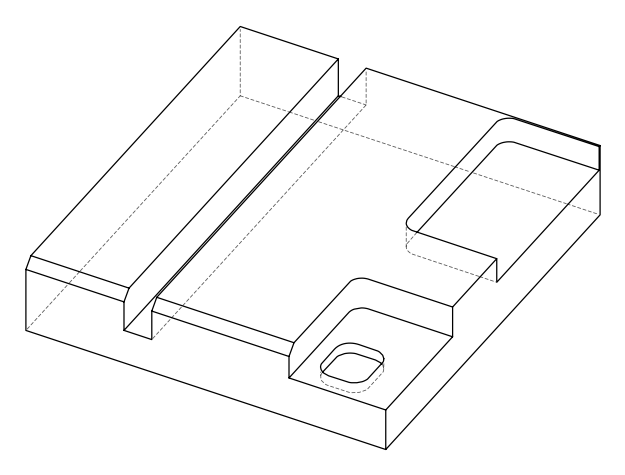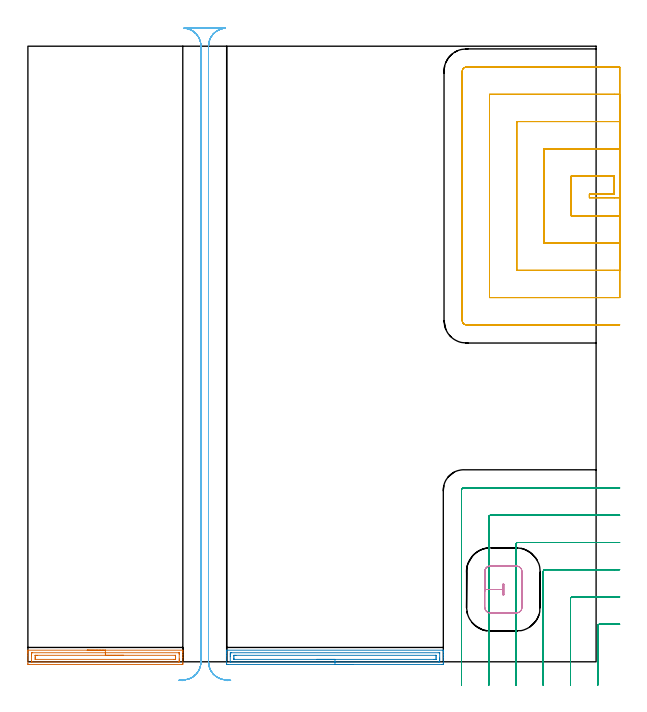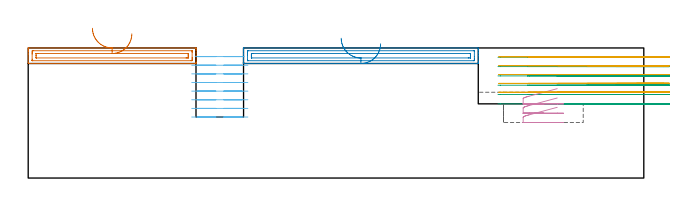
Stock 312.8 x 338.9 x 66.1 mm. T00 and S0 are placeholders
(PLAN: 6 operations, 1 tool changes, 45.5 min)
(1 AREA_MILL | FG_CHAMFER_SURFACE | UGT0205_001 | 2.26 min | 2815 mm3)
(2 AREA_MILL_1 | FG_CHAMFER_SURFACE_1 | UGT0205_001 | 3.08 min | 4029 mm3)
(3 MILL_CORNER_NOTCH_RECTANGULAR | CORNER_NOTCH_RECTANGULAR | UGT0201_094 | Follow Part, ap 5, ae 75% | 9.6 min | 251552 mm3)
(4 MILL_RECTANGULAR_POCKET | POCKET_RECTANGULAR_STRAIGHT | UGT0201_094 | Follow Part, ap 5, ae 75% | 1.16 min | 16216 mm3)
(5 MILL_SLOT | SLOT_PARTIAL_RECTANGULAR | UGT0201_094 | Follow Part, ap 5, ae 75% | 17.02 min | 303481 mm3)
(6 MILL_RECTANGULAR_SLOT | SLOT_RECTANGULAR | UGT0201_094 | Follow Part, ap 5, ae 75% | 12.37 min | 286376 mm3)
(TOOL UGT0205_001 | Chamfer Mill 20 x 3 x 45 deg. | D20 FL50 Z2)
(TOOL UGT0201_094 | End mill 20 mm | D20 FL38 Z4)
(OP 1 AREA_MILL)
G17 G21 G94 G90
T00 M6
G54
G17 G0 G90 X32.65 Y6.4 S1061 M3
G43 Z76.1 H0
G94 G1 X32.688 Z75.228 F250.
X32.802 Z74.363
X32.991 Z73.512
X33.253 Z72.68
X33.587 Z71.874
X33.99 Z71.1
X34.459 Z70.364
X34.99 Z69.672
X35.579 Z69.029
X36.222 Z68.439
X36.914 Z67.908
X37.65 Z67.44
X38.424 Z67.037
X39.23 Z66.703
X40.062 Z66.441
X40.914 Z66.252
X41.778 Z66.138
X42.65 Z66.1
X85.119
X85.299 Y6.404 Z66.094
X85.3 Y6.051 Z65.751
Y5.803 Z65.503
Y5.09 Z64.785
Y3.853 Z63.55
Y2.452 Z62.148
Y-0.808 Z58.889
X85.297 Y-1.07 Z58.627
X85.29 Y-1.492 Z58.206
X85.105 Y-1.496 Z58.202
X84.672 Y-1.5 Z58.2
X0.628
X0.195 Y-1.496 Z58.202
X0.01 Y-1.492 Z58.206
X0. Y-1.07 Z58.627
Y3.33 Z63.024
Y4.733 Z64.429
Y5.09 Z64.785
Y5.803 Z65.503
Y6.051 Z65.751
X0.001 Y6.404 Z66.094
X0.181 Y6.4 Z66.1
X42.65
Y4.986 Z64.686
X82.99 Y4.985 Z64.685
X83.255 Y4.98 Z64.68
X83.282 Y4.979 Z64.679
X83.29 Y4.965 Z64.665
X83.296 Y4.93 Z64.63
X83.298 Y4.896 Z64.596
X83.3 Y4.68 Z64.38
Y4.21 Z63.91
Y1.57 Z61.27
Y1.161 Z60.861
X83.296 Y0.69 Z60.39
X83.291 Y0.29 Z59.99
X83.268 Y-0.079 Z59.621
X82.884 Y-0.084 Z59.616
X82.777 Y-0.085 Z59.615
X2.31
X2.046 Y-0.08 Z59.62
X2.018 Y-0.079 Z59.621
X2.01 Y-0.065 Z59.635
X2.004 Y-0.03 Z59.67
X2.002 Y0.004 Z59.704
X2. Y0.22 Z59.92
Y0.69 Z60.39
Y3.33 Z63.03
Y3.739 Z63.439
X2.004 Y4.21 Z63.91
X2.01 Y4.61 Z64.31
X2.032 Y4.979 Z64.679
X2.416 Y4.984 Z64.684
X2.523 Y4.985 Z64.685
X42.65 Y4.986 Z64.686
Y3.571 Z63.271
X81.095
X81.177 Y3.57 Z63.27
X81.242 Y3.567 Z63.267
X81.278 Y3.565 Z63.265
X81.29 Y3.53 Z63.23
X81.295 Y3.33 Z63.03
X81.299 Y3.13 Z62.83
X81.3 Y2.45 Z62.15
Y2.249 Z61.949
X81.298 Y1.57 Z61.27
X81.296 Y1.373 Z61.073
X81.291 Y1.344 Z61.044
X81.276 Y1.335 Z61.035
X81.218 Y1.333 Z61.033
X81.095 Y1.331 Z61.031
X80.447 Y1.329 Z61.029
X80.201 Y1.328 Z61.028
X4.205 Y1.329 Z61.029
X4.123 Y1.33 Z61.03
X4.058 Y1.332 Z61.032
X4.022 Y1.335 Z61.035
X4.01 Y1.37 Z61.07
X4.005 Y1.57 Z61.27
X4.001 Y1.77 Z61.47
X4. Y2.45 Z62.15
Y2.651 Z62.351
X4.002 Y3.33 Z63.03
X4.004 Y3.527 Z63.227
X4.009 Y3.556 Z63.256
X4.024 Y3.565 Z63.265
X4.082 Y3.567 Z63.267
X4.205 Y3.569 Z63.269
X4.853 Y3.571 Z63.271
X5.099
X42.65
X43.522 Z63.31
X44.387 Z63.423
X45.238 Z63.612
X46.07 Z63.875
X46.876 Z64.208
X47.65 Z64.611
X48.386 Z65.08
X49.078 Z65.611
X49.721 Z66.2
X50.31 Z66.844
X50.842 Z67.536
X51.31 Z68.271
X51.713 Z69.045
X52.047 Z69.851
X52.309 Z70.683
X52.498 Z71.535
X52.612 Z72.4
X52.65 Z73.271
G0 Z76.1
M5
M2
(OP 2 AREA_MILL_1)
G17 G21 G94 G90
T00 M6
G54
G17 G0 G90 X179.05 Y-1.5 S1061 M3
G43 Z76.1 H0
Z68.2
G94 G1 X179.012 Z67.328 F250.
X178.898 Z66.463
X178.709 Z65.612
X178.447 Z64.78
X178.113 Z63.974
X177.71 Z63.2
X177.242 Z62.464
X176.71 Z61.772
X176.121 Z61.129
X175.478 Z60.539
X174.786 Z60.008
X174.05 Z59.54
X173.276 Z59.137
X172.47 Z58.803
X171.638 Z58.541
X170.786 Z58.352
X169.922 Z58.238
X169.05 Z58.2
X110.03
X109.597 Y-1.496 Z58.202
X109.41 Y-1.492 Z58.205
X109.4 Y-1.07 Z58.627
Y3.33 Z63.025
Y4.729 Z64.425
Y5.09 Z64.785
Y5.811 Z65.511
Y6.047 Z65.747
X109.401 Y6.404 Z66.094
X109.583 Y6.4 Z66.1
X228.517
X228.699 Y6.404 Z66.094
X228.7 Y6.047 Z65.747
Y5.811 Z65.511
Y5.09 Z64.785
Y3.849 Z63.546
Y2.452 Z62.148
Y-0.81 Z58.887
X228.697 Y-1.07 Z58.627
X228.69 Y-1.492 Z58.205
X228.503 Y-1.496 Z58.202
X228.07 Y-1.5 Z58.2
X169.05
Y-0.086 Z59.614
X111.713 Y-0.085 Z59.615
X111.447 Y-0.081 Z59.619
X111.419 Y-0.079 Z59.621
X111.41 Y-0.066 Z59.634
X111.404 Y-0.031 Z59.669
X111.401 Y0.004 Z59.704
X111.4 Y0.222 Z59.922
Y2.862 Z62.562
Y3.742 Z63.442
X111.403 Y4.21 Z63.91
X111.409 Y4.613 Z64.313
X111.434 Y4.979 Z64.679
X111.819 Y4.984 Z64.684
X111.925 Y4.985 Z64.685
X226.387
X226.653 Y4.981 Z64.681
X226.681 Y4.979 Z64.679
X226.69 Y4.966 Z64.666
X226.696 Y4.93 Z64.63
X226.699 Y4.896 Z64.596
X226.7 Y4.678 Z64.378
Y2.038 Z61.738
Y1.158 Z60.858
X226.697 Y0.69 Z60.39
X226.691 Y0.287 Z59.987
X226.666 Y-0.079 Z59.621
X226.281 Y-0.084 Z59.616
X226.175 Y-0.085 Z59.615
X169.05 Y-0.086 Z59.614
Y1.328 Z61.028
X113.607 Y1.329 Z61.029
X113.526 Y1.33 Z61.03
X113.46 Y1.332 Z61.032
X113.421 Y1.335 Z61.035
X113.41 Y1.342 Z61.042
X113.408 Y1.366 Z61.066
X113.402 Y1.57 Z61.27
X113.4 Y1.774 Z61.474
Y2.654 Z62.354
X113.402 Y3.33 Z63.03
X113.405 Y3.529 Z63.229
X113.409 Y3.559 Z63.259
X113.426 Y3.565 Z63.265
X113.485 Y3.567 Z63.267
X113.607 Y3.569 Z63.269
X114.256 Y3.571 Z63.271
X114.502
X224.493
X224.574 Y3.57 Z63.27
X224.639 Y3.568 Z63.268
X224.679 Y3.565 Z63.265
X224.69 Y3.558 Z63.258
X224.692 Y3.534 Z63.234
X224.698 Y3.33 Z63.03
X224.7 Y3.126 Z62.826
Y2.246 Z61.946
X224.698 Y1.57 Z61.27
X224.695 Y1.37 Z61.07
X224.691 Y1.341 Z61.041
X224.674 Y1.335 Z61.035
X224.615 Y1.333 Z61.033
X224.493 Y1.33 Z61.03
X223.844 Y1.329 Z61.029
X223.598 Y1.328 Z61.028
X169.05
X168.178 Z61.066
X167.314 Z61.18
X166.462 Z61.369
X165.63 Z61.631
X164.824 Z61.965
X164.05 Z62.368
X163.314 Z62.837
X162.622 Z63.368
X161.979 Z63.957
X161.39 Z64.601
X160.858 Z65.293
X160.39 Z66.028
X159.987 Z66.802
X159.653 Z67.608
X159.391 Z68.44
X159.202 Z69.292
X159.088 Z70.157
X159.05 Z71.028
G0 Z76.1
M5
M2
(OP 3 MILL_CORNER_NOTCH_RECTANGULAR)
G17 G21 G94 G90
T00 M6
G54
G17 G0 G90 X325.8 Y20.7 S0 M3
G43 Z76.1 H0
Z61.367
G94 G1 X322.8 F250.
X314.694 F500.
G3 X313.7 Y19.706 R1.
G1 Y-9.959
Y-12.959 F250.
G0 Z76.1
X325.8 Y35.7
Z61.367
G1 X322.8
X299.694 F500.
G3 X298.7 Y34.706 R1.
G1 Y-10.
Y-13. F250.
G0 Z76.1
X325.8 Y50.7
Z61.367
G1 X322.8
X284.695 F500.
G3 X283.7 Y49.705 R1.
G1 Y-10.
Y-13. F250.
G0 Z76.1
X325.8 Y65.7
Z61.367
G1 X322.8
X269.695 F500.
G3 X268.7 Y64.705 R1.
G1 Y-10.
Y-13. F250.
G0 Z76.1
X325.8 Y80.7
Z61.367
G1 X322.8
X254.695 F500.
G3 X253.7 Y79.704 R1.
G1 Y-10.
Y-13. F250.
G0 Z76.1
X325.8 Y95.7
Z61.367
G1 X322.8
X239.9 F500.
G3 X238.7 Y94.5 R1.2
G1 Y-10.
Y-13. F250.
G0 Z76.1
X325.8 Y20.7
Z56.633
G1 X322.8
X314.694 F500.
G3 X313.7 Y19.706 R1.
G1 Y-9.959
Y-12.959 F250.
G0 Z76.1
X325.8 Y35.7
Z56.633
G1 X322.8
X299.694 F500.
G3 X298.7 Y34.706 R1.
G1 Y-10.
Y-13. F250.
G0 Z76.1
X325.8 Y50.7
Z56.633
G1 X322.8
X284.695 F500.
G3 X283.7 Y49.705 R1.
G1 Y-10.
Y-13. F250.
G0 Z76.1
X325.8 Y65.7
Z56.633
G1 X322.8
X269.695 F500.
G3 X268.7 Y64.705 R1.
G1 Y-10.
Y-13. F250.
G0 Z76.1
X325.8 Y80.7
Z56.633
G1 X322.8
X254.695 F500.
G3 X253.7 Y79.704 R1.
G1 Y-10.
Y-13. F250.
G0 Z76.1
X325.8 Y95.7
Z56.633
G1 X322.8
X239.9 F500.
G3 X238.7 Y94.5 R1.2
G1 Y-10.
Y-13. F250.
G0 Z76.1
X325.8 Y20.7
Z51.9
G1 X322.8
X314.694 F500.
G3 X313.7 Y19.706 R1.
G1 Y-9.959
Y-12.959 F250.
G0 Z76.1
X325.8 Y35.7
Z51.9
G1 X322.8
X299.694 F500.
G3 X298.7 Y34.706 R1.
G1 Y-10.
Y-13. F250.
G0 Z76.1
X325.8 Y50.7
Z51.9
G1 X322.8
X284.695 F500.
G3 X283.7 Y49.705 R1.
G1 Y-10.
Y-13. F250.
G0 Z76.1
X325.8 Y65.7
Z51.9
G1 X322.8
X269.695 F500.
G3 X268.7 Y64.705 R1.
G1 Y-10.
Y-13. F250.
G0 Z76.1
X325.8 Y80.7
Z51.9
G1 X322.8
X254.695 F500.
G3 X253.7 Y79.704 R1.
G1 Y-10.
Y-13. F250.
G0 Z76.1
X325.8 Y95.7
Z51.9
G1 X322.8
X239.9 F500.
G3 X238.7 Y94.5 R1.2
G1 Y-10.
Y-13. F250.
G0 Z76.1
X325.8 Y20.7
Z47.167
G1 X322.8
X314.694 F500.
G3 X313.7 Y19.706 R1.
G1 Y-9.959
Y-12.959 F250.
G0 Z76.1
X325.8 Y35.7
Z47.167
G1 X322.8
X299.694 F500.
G3 X298.7 Y34.706 R1.
G1 Y-10.
Y-13. F250.
G0 Z76.1
X325.8 Y50.7
Z47.167
G1 X322.8
X284.695 F500.
G3 X283.7 Y49.705 R1.
G1 Y-10.
Y-13. F250.
G0 Z76.1
X325.8 Y65.7
Z47.167
G1 X322.8
X269.695 F500.
G3 X268.7 Y64.705 R1.
G1 Y-10.
Y-13. F250.
G0 Z76.1
X325.8 Y80.7
Z47.167
G1 X322.8
X254.695 F500.
G3 X253.7 Y79.704 R1.
G1 Y-10.
Y-13. F250.
G0 Z76.1
X325.8 Y95.7
Z47.167
G1 X322.8
X239.9 F500.
G3 X238.7 Y94.5 R1.2
G1 Y-10.
Y-13. F250.
G0 Z76.1
X325.8 Y20.7
Z42.433
G1 X322.8
X314.694 F500.
G3 X313.7 Y19.706 R1.
G1 Y-9.959
Y-12.959 F250.
G0 Z76.1
X325.8 Y35.7
Z42.433
G1 X322.8
X299.694 F500.
G3 X298.7 Y34.706 R1.
G1 Y-10.
Y-13. F250.
G0 Z76.1
X325.8 Y50.7
Z42.433
G1 X322.8
X284.695 F500.
G3 X283.7 Y49.705 R1.
G1 Y-10.
Y-13. F250.
G0 Z76.1
X325.8 Y65.7
Z42.433
G1 X322.8
X269.695 F500.
G3 X268.7 Y64.705 R1.
G1 Y-10.
Y-13. F250.
G0 Z76.1
X325.8 Y80.7
Z42.433
G1 X322.8
X254.695 F500.
G3 X253.7 Y79.704 R1.
G1 Y-10.
Y-13. F250.
G0 Z76.1
X325.8 Y95.7
Z42.433
G1 X322.8
X239.9 F500.
G3 X238.7 Y94.5 R1.2
G1 Y-10.
Y-13. F250.
G0 Z76.1
X325.8 Y20.7
Z37.7
G1 X322.8
X314.694 F500.
G3 X313.7 Y19.706 R1.
G1 Y-9.959
Y-12.959 F250.
G0 Z76.1
X325.8 Y35.7
Z37.7
G1 X322.8
X299.694 F500.
G3 X298.7 Y34.706 R1.
G1 Y-10.
Y-13. F250.
G0 Z76.1
X325.8 Y50.7
Z37.7
G1 X322.8
X284.695 F500.
G3 X283.7 Y49.705 R1.
G1 Y-10.
Y-13. F250.
G0 Z76.1
X325.8 Y65.7
Z37.7
G1 X322.8
X269.695 F500.
G3 X268.7 Y64.705 R1.
G1 Y-10.
Y-13. F250.
G0 Z76.1
X325.8 Y80.7
Z37.7
G1 X322.8
X254.695 F500.
G3 X253.7 Y79.704 R1.
G1 Y-10.
Y-13. F250.
G0 Z76.1
X325.8 Y95.7
Z37.7
G1 X322.8
X239.9 F500.
G3 X238.7 Y94.5 R1.2
G1 Y-10.
Y-13. F250.
G0 Z76.1
M5
M2
(OP 4 MILL_RECTANGULAR_POCKET)
G17 G21 G94 G90
T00 M6
G54
G17 G0 G90 X268.804 Y52.7 S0 M3
G43 Z76.1 H0
Z45.412
G94 G1 X254.424 Z41.559 F250.
X253.976 Y52.642 Z41.438
X253.541 Y52.519 Z41.317
X253.128 Y52.334 Z41.196
X252.747 Y52.091 Z41.075
X252.404 Y51.796 Z40.954
X252.109 Y51.453 Z40.833
X251.866 Y51.072 Z40.711
X251.681 Y50.659 Z40.59
X251.558 Y50.224 Z40.469
X251.5 Y49.776 Z40.348
Y39.8 Z37.675
X261.5
Y36.9 F500.
X262.
Y42.7
X261.5
Y39.8
X251.5
Y30.
G3 X254.6 Y26.9 R3.1
G1 X268.9
G3 X272. Y30. R3.1
G1 Y49.6
G3 X268.9 Y52.7 R3.1
G1 X254.6
G3 X251.5 Y49.6 R3.1
G1 Y39.8
Y38.8
G0 X268.804 Y52.7 Z40.675
G1 X254.424 Z36.822 F250.
X253.976 Y52.642 Z36.701
X253.541 Y52.519 Z36.58
X253.128 Y52.334 Z36.459
X252.747 Y52.091 Z36.337
X252.404 Y51.796 Z36.216
X252.109 Y51.453 Z36.095
X251.866 Y51.072 Z35.974
X251.681 Y50.659 Z35.853
X251.558 Y50.224 Z35.732
X251.5 Y49.776 Z35.611
Y39.8 Z32.937
X261.5
Y36.9 F500.
X262.
Y42.7
X261.5
Y39.8
X251.5
Y30.
G3 X254.6 Y26.9 R3.1
G1 X268.9
G3 X272. Y30. R3.1
G1 Y49.6
G3 X268.9 Y52.7 R3.1
G1 X254.6
G3 X251.5 Y49.6 R3.1
G1 Y39.8
Y38.8
G0 X268.804 Y52.7 Z35.937
G1 X254.424 Z32.084 F250.
X253.976 Y52.642 Z31.963
X253.541 Y52.519 Z31.842
X253.128 Y52.334 Z31.721
X252.747 Y52.091 Z31.6
X252.404 Y51.796 Z31.479
X252.109 Y51.453 Z31.358
X251.866 Y51.072 Z31.237
X251.681 Y50.659 Z31.115
X251.558 Y50.224 Z30.994
X251.5 Y49.776 Z30.873
Y39.8 Z28.2
X261.5
Y36.9 F500.
X262.
Y42.7
X261.5
Y39.8
X251.5
Y30.
G3 X254.6 Y26.9 R3.1
G1 X268.9
G3 X272. Y30. R3.1
G1 Y49.6
G3 X268.9 Y52.7 R3.1
G1 X254.6
G3 X251.5 Y49.6 R3.1
G1 Y39.8
Y38.8
G0 Z76.1
M5
M2
(OP 5 MILL_SLOT)
G17 G21 G94 G90
T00 M6
G54
G17 G0 G90 X325.8 Y255.5 S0 M3
G43 Z76.1 H0
Z61.6
G94 G1 X322.8 F250.
X309.1 F500.
Y257.4
X322.8
Y267.4
X299.1
Y245.5
X322.8
X325.8 F250.
Y282.4
X322.8
X284.1 F500.
Y230.5
X322.8
X325.8 F250.
Y297.4
X322.8
X269.1 F500.
Y215.5
X322.8
X325.8 F250.
Y312.4
X322.8
X254.1 F500.
Y200.5
X322.8
X325.8 F250.
Y327.4
X322.8
X241.4 F500.
G3 X239.1 Y325.1 R2.3
G1 Y187.8
G3 X241.4 Y185.5 R2.3
G1 X322.8
X325.8 F250.
G0 Y255.5 Z57.1
G1 X322.8
X309.1 F500.
Y257.4
X322.8
Y267.4
X299.1
Y245.5
X322.8
X325.8 F250.
Y282.4
X322.8
X284.1 F500.
Y230.5
X322.8
X325.8 F250.
Y297.4
X322.8
X269.1 F500.
Y215.5
X322.8
X325.8 F250.
Y312.4
X322.8
X254.1 F500.
Y200.5
X322.8
X325.8 F250.
Y327.4
X322.8
X241.4 F500.
G3 X239.1 Y325.1 R2.3
G1 Y187.8
G3 X241.4 Y185.5 R2.3
G1 X322.8
X325.8 F250.
G0 Y255.5 Z52.6
G1 X322.8
X309.1 F500.
Y257.4
X322.8
Y267.4
X299.1
Y245.5
X322.8
X325.8 F250.
Y282.4
X322.8
X284.1 F500.
Y230.5
X322.8
X325.8 F250.
Y297.4
X322.8
X269.1 F500.
Y215.5
X322.8
X325.8 F250.
Y312.4
X322.8
X254.1 F500.
Y200.5
X322.8
X325.8 F250.
Y327.4
X322.8
X241.4 F500.
G3 X239.1 Y325.1 R2.3
G1 Y187.8
G3 X241.4 Y185.5 R2.3
G1 X322.8
X325.8 F250.
G0 Y255.5 Z48.1
G1 X322.8
X309.1 F500.
Y257.4
X322.8
Y267.4
X299.1
Y245.5
X322.8
X325.8 F250.
Y282.4
X322.8
X284.1 F500.
Y230.5
X322.8
X325.8 F250.
Y297.4
X322.8
X269.1 F500.
Y215.5
X322.8
X325.8 F250.
Y312.4
X322.8
X254.1 F500.
Y200.5
X322.8
X325.8 F250.
Y327.4
X322.8
X241.4 F500.
G3 X239.1 Y325.1 R2.3
G1 Y187.8
G3 X241.4 Y185.5 R2.3
G1 X322.8
X325.8 F250.
G0 Y255.5 Z43.6
G1 X322.8
X309.1 F500.
Y257.4
X322.8
Y267.4
X299.1
Y245.5
X322.8
X325.8 F250.
Y282.4
X322.8
X284.1 F500.
Y230.5
X322.8
X325.8 F250.
Y297.4
X322.8
X269.1 F500.
Y215.5
X322.8
X325.8 F250.
Y312.4
X322.8
X254.1 F500.
Y200.5
X322.8
X325.8 F250.
Y327.4
X322.8
X241.4 F500.
G3 X239.1 Y325.1 R2.3
G1 Y187.8
G3 X241.4 Y185.5 R2.3
G1 X322.8
X325.8 F250.
G0 Z76.1
M5
M2
(OP 6 MILL_RECTANGULAR_SLOT)
G17 G21 G94 G90
T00 M6
G54
G17 G0 G90 X109.846 Y-10.431 S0 M3
G43 Z76.1 H0
Z61.712
G94 G1 X106.938 Y-9.692 F250.
G2 X99.4 Y0. R10. F500.
G1 Y338.9
G2 X108.626 Y348.87 R10.
G1 Y348.9
X86.074
Y348.87
G2 X95.3 Y338.9 R10.
G1 Y0.
G2 X87.763 Y-9.692 R10.
G1 X84.856 Y-10.431 F250.
G0 X111.617 Y-10.202 Z57.325
G1 X108.626 Y-9.97
G2 X99.4 Y0. R10. F500.
G1 Y338.9
G2 X108.626 Y348.87 R10.
G1 Y348.9
X86.074
Y348.87
G2 X95.3 Y338.9 R10.
G1 Y0.
G2 X86.074 Y-9.97 R10.
G1 X83.083 Y-10.202 F250.
G0 X111.617 Z52.937
G1 X108.626 Y-9.97
G2 X99.4 Y0. R10. F500.
G1 Y338.9
G2 X108.626 Y348.87 R10.
G1 Y348.9
X86.074
Y348.87
G2 X95.3 Y338.9 R10.
G1 Y0.
G2 X86.074 Y-9.97 R10.
G1 X83.083 Y-10.202 F250.
G0 X111.617 Z48.55
G1 X108.626 Y-9.97
G2 X99.4 Y0. R10. F500.
G1 Y338.9
G2 X108.626 Y348.87 R10.
G1 Y348.9
X86.074
Y348.87
G2 X95.3 Y338.9 R10.
G1 Y0.
G2 X86.074 Y-9.97 R10.
G1 X83.083 Y-10.202 F250.
G0 X111.617 Z44.162
G1 X108.626 Y-9.97
G2 X99.4 Y0. R10. F500.
G1 Y338.9
G2 X108.626 Y348.87 R10.
G1 Y348.9
X86.074
Y348.87
G2 X95.3 Y338.9 R10.
G1 Y0.
G2 X86.074 Y-9.97 R10.
G1 X83.083 Y-10.202 F250.
G0 X111.617 Z39.775
G1 X108.626 Y-9.97
G2 X99.4 Y0. R10. F500.
G1 Y338.9
G2 X108.626 Y348.87 R10.
G1 Y348.9
X86.074
Y348.87
G2 X95.3 Y338.9 R10.
G1 Y0.
G2 X86.074 Y-9.97 R10.
G1 X83.083 Y-10.202 F250.
G0 X111.617 Z35.387
G1 X108.626 Y-9.97
G2 X99.4 Y0. R10. F500.
G1 Y338.9
G2 X108.626 Y348.87 R10.
G1 Y348.9
X86.074
Y348.87
G2 X95.3 Y338.9 R10.
G1 Y0.
G2 X86.074 Y-9.97 R10.
G1 X83.083 Y-10.202 F250.
G0 X111.617 Z31.
G1 X108.626 Y-9.97
G2 X99.4 Y0. R10. F500.
G1 Y338.9
G2 X108.626 Y348.87 R10.
G1 Y348.9
X86.074
Y348.87
G2 X95.3 Y338.9 R10.
G1 Y0.
G2 X86.074 Y-9.97 R10.
G1 X83.083 Y-10.202 F250.
G0 Z76.1
M5
M2
